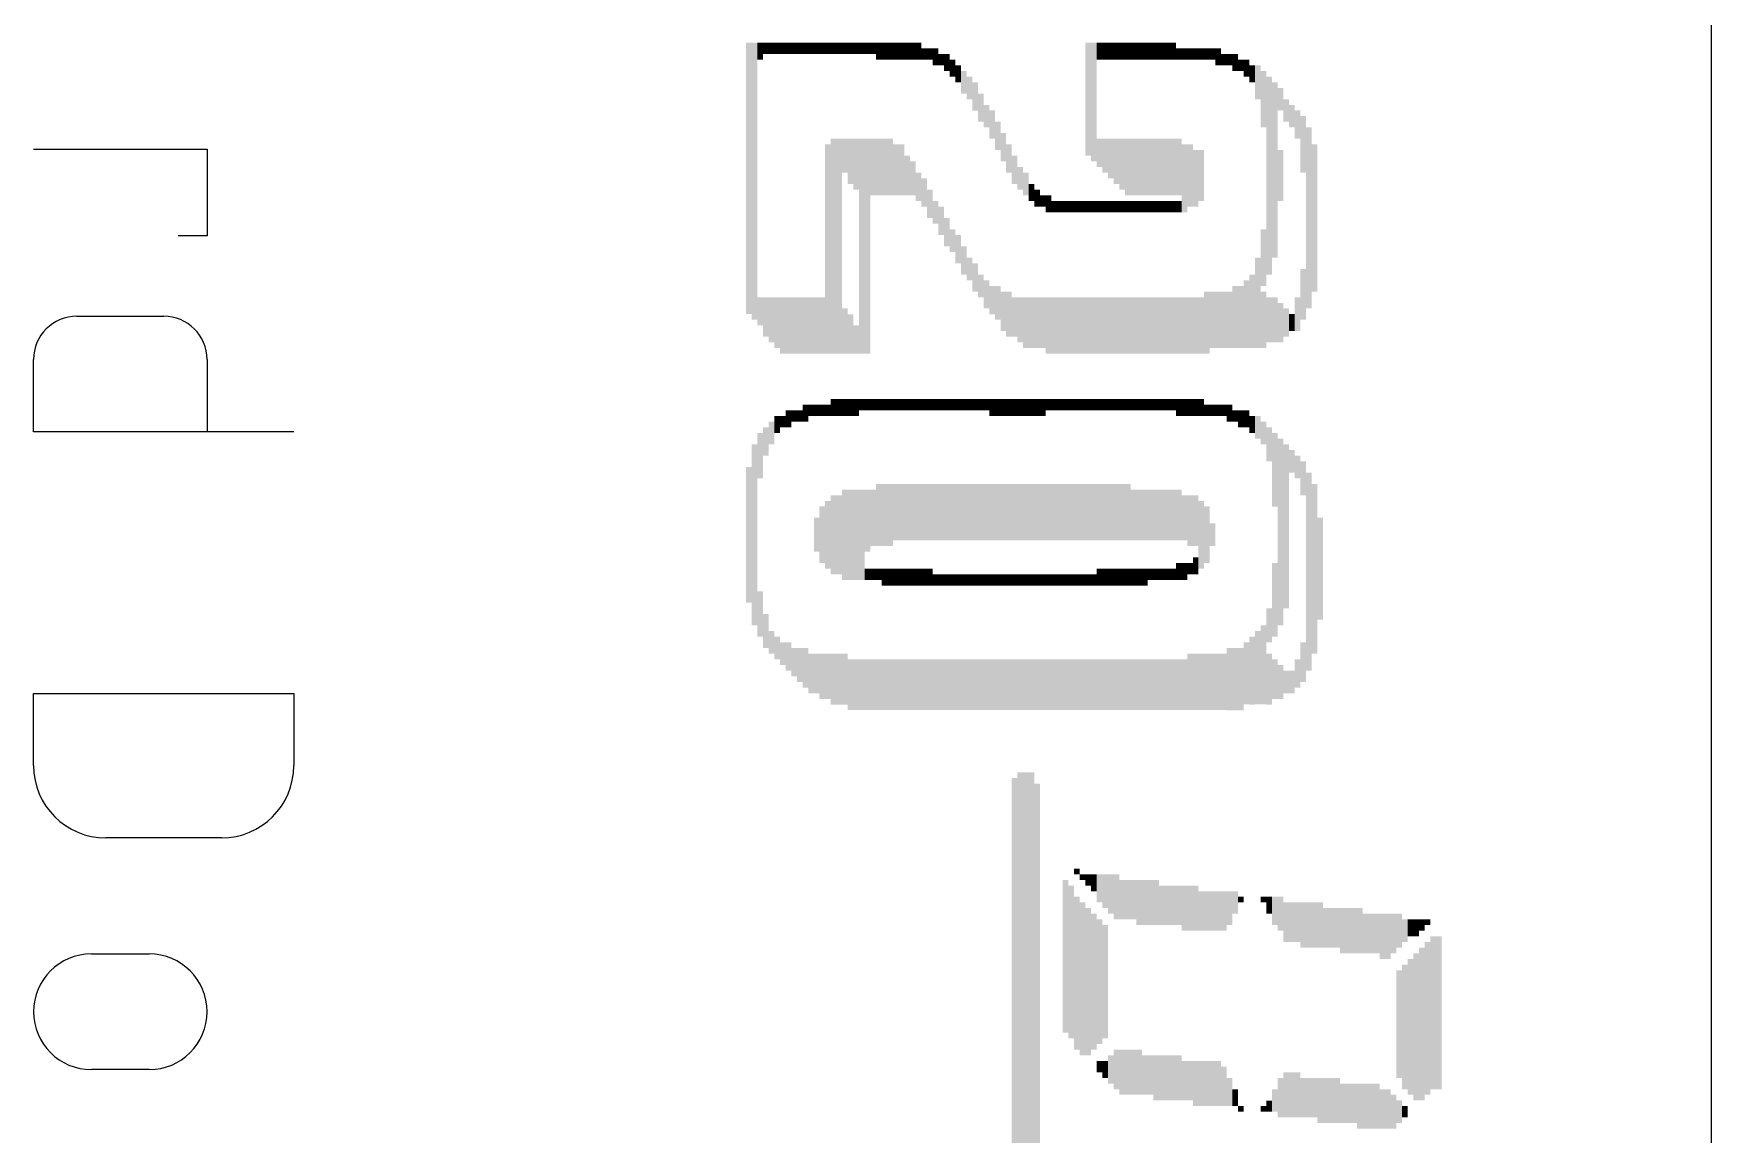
# Model space of a CAD drawing. Extents: x -4.5 to 27.6, y 0 to 62.7.
# Drawn here: x 6.47 to 14, y 29.61 to 34.55 of the extents above; entities that cross this region are included whole.
import ezdxf

# ---------------------------------------------------------------- set-up
doc = ezdxf.new("R2010")
doc.units = 0
doc.layers.add('20', color=30, linetype='CONTINUOUS')
doc.layers.add('21', color=253, linetype='CONTINUOUS')

# ---------------------------------------------------------------- blocks, each defined once
blk = doc.blocks.new('RECT')
blk.add_solid([(-0.5, -0.5), (0.5, -0.5), (-0.5, 0.5), (0.5, 0.5)])

msp = doc.modelspace()

# ---------------------------------------------------------------- linework, layer by layer
at = {"layer": '20'}
msp.add_line((14, 0), (14, 53), dxfattribs=at)
at = {"layer": '21'}
for p, q in [((6.4658, 34.0335), (7.2447, 34.0335)), ((7.2447, 34.0335), (7.2447, 33.6441)), ((7.2447, 33.6441), (7.1149, 33.6441)), ((6.6605, 33.2841), (7.05, 33.2841)), ((6.4658, 32.7648), (6.4658, 33.0893)), ((7.2447, 33.0893), (7.2447, 32.7648)), ((7.6342, 32.7648), (6.4658, 32.7648)), ((6.4658, 31.5905), (7.6342, 31.5905)), ((6.4658, 31.2659), (6.4658, 31.5905)), ((7.6342, 31.5905), (7.6342, 31.2659)), ((7.3096, 30.9414), (6.7904, 30.9414)), ((6.7254, 30.4207), (6.9851, 30.4207)), ((6.9851, 29.9014), (6.7254, 29.9014))]:
    msp.add_line(p, q, dxfattribs=at)
for centre, radius, start, end in [((6.6605, 33.0893), 0.1947, 90, 180), ((7.05, 33.0893), 0.1947, 0, 90), ((6.7904, 31.2659), 0.3246, 180, 270), ((7.3096, 31.2659), 0.3246, 270, 0), ((6.7254, 30.161), 0.2596, 90, 270), ((6.9851, 30.161), 0.2596, 270, 90)]:
    msp.add_arc(centre, radius, start, end, dxfattribs=at)

# ---------------------------------------------------------------- block references
at = {"layer": '21', "yscale": 0.0254, "rotation": 270}
for p, xscale in [((9.6774, 33.9027), 1.2192), ((9.7028, 33.8899), 1.2446), ((9.7282, 34.4742), 0.0762), ((9.7536, 34.4869), 0.0508), ((9.779, 34.4869), 0.0508), ((9.8044, 34.4869), 0.0508), ((9.8298, 34.4869), 0.0508), ((9.8552, 34.4869), 0.0508), ((9.8806, 34.4869), 0.0508), ((9.906, 34.4869), 0.0508), ((9.9314, 34.4869), 0.0508), ((9.9568, 34.4869), 0.0508), ((9.9822, 34.4869), 0.0508), ((10.0076, 34.4869), 0.0508), ((10.033, 34.4869), 0.0508), ((10.0584, 34.4869), 0.0508), ((10.0838, 34.4869), 0.0508), ((10.1092, 34.4869), 0.0508), ((10.1346, 34.4869), 0.0508), ((10.16, 34.4869), 0.0508), ((10.1854, 34.4869), 0.0508), ((10.2108, 34.4869), 0.0508), ((10.2362, 34.4869), 0.0508), ((10.2616, 34.4742), 0.0762), ((10.287, 34.4742), 0.0762), ((10.3124, 34.4742), 0.0762), ((10.3378, 34.4742), 0.0762), ((10.3632, 34.4742), 0.0762), ((10.3886, 34.4742), 0.0762), ((10.414, 34.4742), 0.0762), ((10.4394, 34.4742), 0.0762), ((11.2014, 34.2583), 0.508), ((11.2268, 34.2456), 0.5334), ((11.2522, 34.4742), 0.0762), ((11.2776, 34.4742), 0.0762), ((11.303, 34.4742), 0.0762), ((11.3284, 34.4742), 0.0762), ((11.3538, 34.4742), 0.0762), ((11.3792, 34.4742), 0.0762), ((11.4046, 34.4742), 0.0762), ((11.43, 34.4742), 0.0762), ((11.4554, 34.4742), 0.0762), ((11.4808, 34.4742), 0.0762), ((11.5062, 34.4742), 0.0762), ((11.5316, 34.4742), 0.0762), ((11.557, 34.4742), 0.0762), ((11.5824, 34.4742), 0.0762), ((10.4648, 34.4614), 0.0508), ((10.4902, 34.4614), 0.0508), ((10.5156, 34.4488), 0.0762), ((10.541, 34.4361), 0.0508), ((10.5664, 34.4233), 0.0762), ((10.5918, 34.398), 0.0762), ((11.6078, 34.4614), 0.0508), ((11.6332, 34.4614), 0.0508), ((11.6586, 34.4614), 0.0508), ((11.684, 34.4614), 0.0508), ((11.7094, 34.4614), 0.0508), ((11.7348, 34.4614), 0.0508), ((11.7602, 34.4614), 0.0508), ((11.7856, 34.4488), 0.0762), ((11.811, 34.4361), 0.0508), ((11.8364, 34.4361), 0.0508), ((11.8618, 34.4233), 0.0762), ((11.8872, 34.4107), 0.0508), ((11.9126, 34.398), 0.0762), ((10.6172, 34.3726), 0.0762), ((10.6426, 34.3345), 0.1016), ((10.668, 34.309), 0.1016), ((11.938, 34.3726), 0.0762), ((11.9634, 34.3345), 0.1524), ((11.9888, 34.2583), 0.254), ((12.0142, 33.9154), 0.889), ((10.6934, 34.2709), 0.127), ((10.7188, 34.2202), 0.127), ((12.0396, 33.9408), 0.7874), ((12.065, 34.2583), 0.1016), ((10.7442, 34.1821), 0.1016), ((10.7696, 34.144), 0.127), ((12.0904, 34.2075), 0.1016), ((12.1158, 34.1821), 0.1016), ((12.1412, 34.144), 0.127), ((10.795, 34.0932), 0.127), ((12.1666, 34.0551), 0.254), ((12.192, 33.7249), 0.8128), ((10.033, 33.5851), 0.9398), ((10.0584, 33.5979), 0.9652), ((10.0838, 33.5979), 0.9652), ((10.1092, 34.0042), 0.1524), ((10.1346, 33.9789), 0.2032), ((10.16, 33.9661), 0.2286), ((10.1854, 33.5979), 0.9652), ((10.2108, 33.5979), 0.9652), ((10.2362, 33.9535), 0.254), ((10.2616, 33.9535), 0.254), ((10.287, 33.9535), 0.254), ((10.3124, 33.9535), 0.254), ((10.3378, 33.9408), 0.2286), ((10.3632, 33.9408), 0.2286), ((10.8204, 34.0423), 0.127), ((10.8458, 33.9916), 0.127), ((11.2522, 34.017), 0.127), ((11.2776, 34.0042), 0.1524), ((11.303, 33.9916), 0.1778), ((11.3284, 33.9789), 0.2032), ((11.3538, 33.9661), 0.2286), ((11.3792, 33.9535), 0.254), ((11.4046, 33.9535), 0.254), ((11.43, 33.9535), 0.254), ((11.4554, 33.9535), 0.254), ((11.4808, 33.9535), 0.254), ((11.5062, 33.9535), 0.254), ((11.5316, 33.9535), 0.254), ((11.557, 33.9535), 0.254), ((11.5824, 33.9535), 0.254), ((11.6078, 33.9535), 0.254), ((11.6332, 33.9027), 0.3048), ((11.6586, 33.9154), 0.2794), ((12.2174, 33.7249), 0.6604), ((10.3886, 33.9154), 0.1778), ((10.8712, 33.9408), 0.127), ((11.684, 33.9027), 0.254), ((11.7094, 33.9154), 0.2286), ((12.065, 33.9154), 0.2286), ((10.414, 33.9027), 0.1524), ((10.4394, 33.8646), 0.127), ((10.8966, 33.9027), 0.1016), ((10.922, 33.8773), 0.1016), ((10.4648, 33.8392), 0.127), ((10.4902, 33.7884), 0.127), ((10.9474, 33.8392), 0.0762), ((10.9728, 33.8137), 0.0762), ((10.5156, 33.7503), 0.1016), ((10.541, 33.7122), 0.127), ((10.9982, 33.8011), 0.0508), ((11.0236, 33.7884), 0.0762), ((11.049, 33.7756), 0.0508), ((11.0744, 33.7756), 0.0508), ((11.0998, 33.7756), 0.0508), ((11.1252, 33.7756), 0.0508), ((11.1506, 33.7756), 0.0508), ((11.176, 33.7756), 0.0508), ((11.2014, 33.7756), 0.0508), ((11.2268, 33.7756), 0.0508), ((11.2522, 33.7756), 0.0508), ((11.2776, 33.7756), 0.0508), ((11.303, 33.7756), 0.0508), ((11.3284, 33.7756), 0.0508), ((11.3538, 33.7756), 0.0508), ((11.3792, 33.7756), 0.0508), ((11.4046, 33.7756), 0.0508), ((11.43, 33.7756), 0.0508), ((11.4554, 33.7756), 0.0508), ((11.4808, 33.7756), 0.0508), ((11.5062, 33.7756), 0.0508), ((11.5316, 33.7756), 0.0508), ((11.557, 33.7756), 0.0508), ((11.5824, 33.7756), 0.0508), ((11.6078, 33.7756), 0.0508), ((10.5664, 33.6613), 0.127), ((10.5918, 33.6232), 0.1016), ((10.6172, 33.5851), 0.127), ((11.9888, 33.547), 0.254), ((10.6426, 33.5344), 0.127), ((10.668, 33.4963), 0.1016), ((11.9634, 33.3439), 0.4064), ((10.6934, 33.4582), 0.127), ((10.7188, 33.4201), 0.1016), ((11.938, 33.3058), 0.3302), ((12.1666, 33.382), 0.2286), ((10.7442, 33.382), 0.127), ((10.7696, 33.3565), 0.127), ((10.795, 33.3439), 0.1524), ((10.8204, 33.3058), 0.1778), ((10.8458, 33.2931), 0.2032), ((11.7348, 33.255), 0.2794), ((11.7602, 33.2677), 0.254), ((11.7856, 33.2677), 0.254), ((11.811, 33.2677), 0.254), ((11.8364, 33.2677), 0.254), ((11.8618, 33.2803), 0.2794), ((11.8872, 33.2803), 0.2794), ((11.9126, 33.2931), 0.3048), ((11.9888, 33.2677), 0.254), ((9.7282, 33.3058), 0.127), ((9.7536, 33.2803), 0.1778), ((9.779, 33.2677), 0.2032), ((9.8044, 33.255), 0.2286), ((9.8298, 33.2422), 0.254), ((9.8552, 33.2422), 0.254), ((9.8806, 33.2422), 0.254), ((9.906, 33.2422), 0.254), ((9.9314, 33.2422), 0.254), ((9.9568, 33.2422), 0.254), ((9.9822, 33.2422), 0.254), ((10.0076, 33.2422), 0.254), ((10.1092, 33.2169), 0.2032), ((10.8712, 33.2803), 0.1778), ((10.8966, 33.2677), 0.2032), ((10.922, 33.255), 0.2286), ((10.9474, 33.255), 0.2286), ((10.9728, 33.255), 0.2286), ((10.9982, 33.255), 0.2286), ((11.0236, 33.2422), 0.254), ((11.049, 33.2422), 0.254), ((11.0744, 33.2422), 0.254), ((11.0998, 33.2422), 0.254), ((11.1252, 33.2422), 0.254), ((11.1506, 33.2422), 0.254), ((11.176, 33.2422), 0.254), ((11.2014, 33.2422), 0.254), ((11.2268, 33.2422), 0.254), ((11.2522, 33.2422), 0.254), ((11.2776, 33.2422), 0.254), ((11.303, 33.2422), 0.254), ((11.3284, 33.2422), 0.254), ((11.3538, 33.2422), 0.254), ((11.3792, 33.2422), 0.254), ((11.4046, 33.2422), 0.254), ((11.43, 33.2422), 0.254), ((11.4554, 33.2422), 0.254), ((11.4808, 33.2422), 0.254), ((11.5062, 33.2422), 0.254), ((11.5316, 33.2422), 0.254), ((11.557, 33.2422), 0.254), ((11.5824, 33.2422), 0.254), ((11.6078, 33.2422), 0.254), ((11.6332, 33.2422), 0.254), ((11.6586, 33.2422), 0.254), ((11.684, 33.2422), 0.254), ((11.7094, 33.2422), 0.254), ((12.0142, 33.2677), 0.2032), ((12.0396, 33.2677), 0.2032), ((12.065, 33.255), 0.1778), ((12.0904, 33.255), 0.127), ((12.1412, 33.2931), 0.1524), ((10.1346, 33.2041), 0.1778), ((10.16, 33.1788), 0.127), ((12.1158, 33.255), 0.0762), ((9.8552, 32.8231), 0.0762), ((9.8806, 32.8359), 0.0508), ((9.906, 32.8359), 0.0508), ((9.9314, 32.8486), 0.0762), ((9.9568, 32.8612), 0.0508), ((9.9822, 32.8612), 0.0508), ((10.0076, 32.8612), 0.0508), ((10.033, 32.8612), 0.0508), ((10.0584, 32.874), 0.0762), ((10.0838, 32.874), 0.0762), ((10.1092, 32.874), 0.0762), ((10.1346, 32.874), 0.0762), ((10.16, 32.874), 0.0762), ((10.1854, 32.8867), 0.0508), ((10.2108, 32.8867), 0.0508), ((10.2362, 32.8867), 0.0508), ((10.2616, 32.8867), 0.0508), ((10.287, 32.8867), 0.0508), ((10.3124, 32.8867), 0.0508), ((10.3378, 32.8867), 0.0508), ((10.3632, 32.8867), 0.0508), ((10.3886, 32.8867), 0.0508), ((10.414, 32.8867), 0.0508), ((10.4394, 32.8867), 0.0508), ((10.4648, 32.8867), 0.0508), ((10.4902, 32.8867), 0.0508), ((10.5156, 32.8867), 0.0508), ((10.541, 32.8867), 0.0508), ((10.5664, 32.8867), 0.0508), ((10.5918, 32.8867), 0.0508), ((10.6172, 32.8867), 0.0508), ((10.6426, 32.8867), 0.0508), ((10.668, 32.8867), 0.0508), ((10.6934, 32.8867), 0.0508), ((10.7188, 32.8867), 0.0508), ((10.7442, 32.8867), 0.0508), ((10.7696, 32.874), 0.0762), ((10.795, 32.874), 0.0762), ((10.8204, 32.874), 0.0762), ((10.8458, 32.874), 0.0762), ((10.8712, 32.874), 0.0762), ((10.8966, 32.874), 0.0762), ((10.922, 32.874), 0.0762), ((10.9474, 32.874), 0.0762), ((10.9728, 32.874), 0.0762), ((10.9982, 32.874), 0.0762), ((11.0236, 32.8867), 0.0508), ((11.049, 32.8867), 0.0508), ((11.0744, 32.8867), 0.0508), ((11.0998, 32.8867), 0.0508), ((11.1252, 32.8867), 0.0508), ((11.1506, 32.8867), 0.0508), ((11.176, 32.8867), 0.0508), ((11.2014, 32.8867), 0.0508), ((11.2268, 32.8867), 0.0508), ((11.2522, 32.8867), 0.0508), ((11.2776, 32.8867), 0.0508), ((11.303, 32.8867), 0.0508), ((11.3284, 32.8867), 0.0508), ((11.3538, 32.8867), 0.0508), ((11.3792, 32.8867), 0.0508), ((11.4046, 32.8867), 0.0508), ((11.43, 32.8867), 0.0508), ((11.4554, 32.8867), 0.0508), ((11.4808, 32.8867), 0.0508), ((11.5062, 32.8867), 0.0508), ((11.5316, 32.8867), 0.0508), ((11.557, 32.8867), 0.0508), ((11.5824, 32.8867), 0.0508), ((11.6078, 32.874), 0.0762), ((11.6332, 32.874), 0.0762), ((11.6586, 32.874), 0.0762), ((11.684, 32.874), 0.0762), ((11.7094, 32.874), 0.0762), ((11.7348, 32.8612), 0.0508), ((11.7602, 32.8612), 0.0508), ((11.7856, 32.8612), 0.0508), ((11.811, 32.8612), 0.0508), ((11.8364, 32.8486), 0.0762), ((11.8618, 32.8359), 0.0508), ((11.8872, 32.8231), 0.0762), ((11.9126, 32.8231), 0.0762), ((9.7536, 32.7216), 0.127), ((9.779, 32.7597), 0.1016), ((9.8044, 32.7978), 0.0762), ((9.8298, 32.8105), 0.0508), ((11.938, 32.7978), 0.0762), ((11.9634, 32.785), 0.1016), ((11.9888, 32.7597), 0.1016), ((12.0142, 32.7088), 0.1524), ((9.7028, 32.3025), 0.8128), ((9.7282, 32.6581), 0.2032), ((12.0396, 32.5945), 0.3302), ((12.065, 32.3152), 0.8382), ((12.0904, 32.3406), 0.7366), ((12.1158, 32.6326), 0.1016), ((12.1412, 32.6073), 0.1016), ((12.1666, 32.5564), 0.1524), ((9.6774, 32.3025), 0.6096), ((12.192, 32.1374), 0.889), ((10.0584, 32.3025), 0.3556), ((10.0838, 32.3025), 0.3556), ((10.1092, 32.3025), 0.4064), ((10.1346, 32.3025), 0.4064), ((10.16, 32.3025), 0.4064), ((10.1854, 32.3025), 0.4064), ((10.2108, 32.3659), 0.2794), ((10.2362, 32.3787), 0.254), ((10.2616, 32.3914), 0.2794), ((10.287, 32.3914), 0.2794), ((10.3124, 32.3914), 0.2794), ((10.3378, 32.404), 0.254), ((10.3632, 32.404), 0.254), ((10.3886, 32.404), 0.254), ((10.414, 32.404), 0.254), ((10.4394, 32.404), 0.254), ((10.4648, 32.404), 0.254), ((10.4902, 32.404), 0.254), ((10.5156, 32.404), 0.254), ((10.541, 32.404), 0.254), ((10.5664, 32.404), 0.254), ((10.5918, 32.404), 0.254), ((10.6172, 32.404), 0.254), ((10.6426, 32.404), 0.254), ((10.668, 32.404), 0.254), ((10.6934, 32.404), 0.254), ((10.7188, 32.404), 0.254), ((10.7442, 32.404), 0.254), ((10.7696, 32.404), 0.254), ((10.795, 32.404), 0.254), ((10.8204, 32.404), 0.254), ((10.8458, 32.404), 0.254), ((10.8712, 32.404), 0.254), ((10.8966, 32.404), 0.254), ((10.922, 32.404), 0.254), ((10.9474, 32.404), 0.254), ((10.9728, 32.404), 0.254), ((10.9982, 32.404), 0.254), ((11.0236, 32.404), 0.254), ((11.049, 32.404), 0.254), ((11.0744, 32.404), 0.254), ((11.0998, 32.404), 0.254), ((11.1252, 32.404), 0.254), ((11.1506, 32.404), 0.254), ((11.176, 32.404), 0.254), ((11.2014, 32.404), 0.254), ((11.2268, 32.404), 0.254), ((11.2522, 32.404), 0.254), ((11.2776, 32.404), 0.254), ((11.303, 32.404), 0.254), ((11.3284, 32.404), 0.254), ((11.3538, 32.404), 0.254), ((11.3792, 32.404), 0.254), ((11.4046, 32.3914), 0.2286), ((11.43, 32.3914), 0.2286), ((11.4554, 32.3914), 0.2286), ((11.4808, 32.3914), 0.2286), ((11.5062, 32.3914), 0.2286), ((11.5316, 32.3914), 0.2286), ((11.557, 32.3914), 0.2286), ((11.5824, 32.3914), 0.2286), ((11.6078, 32.3914), 0.2286), ((11.6332, 32.3787), 0.2032), ((11.6586, 32.3659), 0.2286), ((11.684, 32.3659), 0.2286), ((12.2174, 32.1501), 0.762), ((10.0076, 32.3025), 0.254), ((10.033, 32.3025), 0.3048), ((11.7094, 32.3025), 0.3048), ((11.7348, 32.3025), 0.254), ((9.9822, 32.3025), 0.1524), ((11.7602, 32.3025), 0.1016), ((12.2428, 32.1501), 0.4572), ((11.6078, 32.1374), 0.0762), ((11.6332, 32.1374), 0.0762), ((11.6586, 32.1501), 0.0508), ((11.684, 32.1628), 0.0762), ((12.0396, 32.0104), 0.3302), ((10.2108, 32.1247), 0.0508), ((10.2362, 32.1247), 0.0508), ((10.2616, 32.1247), 0.0508), ((10.287, 32.112), 0.0762), ((10.3124, 32.112), 0.0762), ((10.3378, 32.112), 0.0762), ((10.3632, 32.112), 0.0762), ((10.3886, 32.112), 0.0762), ((10.414, 32.112), 0.0762), ((10.4394, 32.112), 0.0762), ((10.4648, 32.112), 0.0762), ((10.4902, 32.112), 0.0762), ((10.5156, 32.0993), 0.0508), ((10.541, 32.0993), 0.0508), ((10.5664, 32.0993), 0.0508), ((10.5918, 32.0993), 0.0508), ((10.6172, 32.0993), 0.0508), ((10.6426, 32.0993), 0.0508), ((10.668, 32.0993), 0.0508), ((10.6934, 32.0993), 0.0508), ((10.7188, 32.0993), 0.0508), ((10.7442, 32.0993), 0.0508), ((10.7696, 32.0993), 0.0508), ((10.795, 32.0993), 0.0508), ((10.8204, 32.0993), 0.0508), ((10.8458, 32.0993), 0.0508), ((10.8712, 32.0993), 0.0508), ((10.8966, 32.0993), 0.0508), ((10.922, 32.0993), 0.0508), ((10.9474, 32.0993), 0.0508), ((10.9728, 32.0993), 0.0508), ((10.9982, 32.0993), 0.0508), ((11.0236, 32.0993), 0.0508), ((11.049, 32.0993), 0.0508), ((11.0744, 32.0993), 0.0508), ((11.0998, 32.0993), 0.0508), ((11.1252, 32.0993), 0.0508), ((11.1506, 32.0993), 0.0508), ((11.176, 32.0993), 0.0508), ((11.2014, 32.0993), 0.0508), ((11.2268, 32.0993), 0.0508), ((11.2522, 32.112), 0.0762), ((11.2776, 32.112), 0.0762), ((11.303, 32.112), 0.0762), ((11.3284, 32.112), 0.0762), ((11.3538, 32.112), 0.0762), ((11.3792, 32.112), 0.0762), ((11.4046, 32.112), 0.0762), ((11.43, 32.112), 0.0762), ((11.4554, 32.112), 0.0762), ((11.4808, 32.1247), 0.0508), ((11.5062, 32.1247), 0.0508), ((11.5316, 32.1247), 0.0508), ((11.557, 32.1247), 0.0508), ((11.5824, 32.1247), 0.0508), ((9.7282, 31.9469), 0.2032), ((9.7536, 31.8707), 0.1524), ((12.0142, 31.8961), 0.1524), ((9.779, 31.8199), 0.1016), ((11.9634, 31.7056), 0.3302), ((11.9888, 31.7183), 0.3556), ((9.8044, 31.7945), 0.1016), ((9.8298, 31.7691), 0.1016), ((9.8552, 31.7564), 0.127), ((9.8806, 31.7309), 0.127), ((9.906, 31.7183), 0.1524), ((9.9314, 31.7056), 0.1778), ((11.8364, 31.6547), 0.2794), ((11.8618, 31.6547), 0.2794), ((11.8872, 31.6547), 0.2794), ((11.9126, 31.6802), 0.2794), ((11.938, 31.6928), 0.3048), ((12.1666, 31.7309), 0.1778), ((9.9568, 31.6802), 0.1778), ((9.9822, 31.6802), 0.1778), ((10.0076, 31.6675), 0.2032), ((10.033, 31.6675), 0.2032), ((10.0584, 31.6547), 0.2286), ((10.0838, 31.6547), 0.2286), ((10.1092, 31.6547), 0.2286), ((10.1346, 31.6294), 0.2286), ((10.16, 31.6294), 0.2286), ((10.1854, 31.6294), 0.2286), ((10.2108, 31.6294), 0.2286), ((10.2362, 31.6294), 0.2286), ((10.2616, 31.6294), 0.2286), ((10.287, 31.6294), 0.2286), ((10.3124, 31.6294), 0.2286), ((10.3378, 31.6294), 0.2286), ((10.3632, 31.6294), 0.2286), ((10.3886, 31.6294), 0.2286), ((10.414, 31.6294), 0.2286), ((10.4394, 31.6294), 0.2286), ((10.4648, 31.6294), 0.2286), ((10.4902, 31.6294), 0.2286), ((10.5156, 31.6294), 0.2286), ((10.541, 31.6294), 0.2286), ((10.5664, 31.6294), 0.2286), ((10.5918, 31.6294), 0.2286), ((10.6172, 31.6294), 0.2286), ((10.6426, 31.6294), 0.2286), ((10.668, 31.6294), 0.2286), ((10.6934, 31.6294), 0.2286), ((10.7188, 31.6294), 0.2286), ((10.7442, 31.6294), 0.2286), ((10.7696, 31.6294), 0.2286), ((10.795, 31.6294), 0.2286), ((10.8204, 31.6294), 0.2286), ((10.8458, 31.6294), 0.2286), ((10.8712, 31.6294), 0.2286), ((10.8966, 31.6294), 0.2286), ((10.922, 31.6294), 0.2286), ((10.9474, 31.6294), 0.2286), ((10.9728, 31.6294), 0.2286), ((10.9982, 31.6294), 0.2286), ((11.0236, 31.6294), 0.2286), ((11.049, 31.6294), 0.2286), ((11.0744, 31.6294), 0.2286), ((11.0998, 31.6294), 0.2286), ((11.1252, 31.6294), 0.2286), ((11.1506, 31.6294), 0.2286), ((11.176, 31.6294), 0.2286), ((11.2014, 31.6294), 0.2286), ((11.2268, 31.6294), 0.2286), ((11.2522, 31.6294), 0.2286), ((11.2776, 31.6294), 0.2286), ((11.303, 31.6294), 0.2286), ((11.3284, 31.6294), 0.2286), ((11.3538, 31.6294), 0.2286), ((11.3792, 31.6294), 0.2286), ((11.4046, 31.6294), 0.2286), ((11.43, 31.6294), 0.2286), ((11.4554, 31.6294), 0.2286), ((11.4808, 31.6294), 0.2286), ((11.5062, 31.6294), 0.2286), ((11.5316, 31.6294), 0.2286), ((11.557, 31.6294), 0.2286), ((11.5824, 31.6294), 0.2286), ((11.6078, 31.6294), 0.2286), ((11.6332, 31.6294), 0.2286), ((11.6586, 31.6421), 0.254), ((11.684, 31.6421), 0.254), ((11.7094, 31.6421), 0.254), ((11.7348, 31.6421), 0.254), ((11.7602, 31.6421), 0.254), ((11.7856, 31.6421), 0.254), ((11.811, 31.6421), 0.254), ((12.0142, 31.6547), 0.2286), ((12.0396, 31.6547), 0.1778), ((12.1412, 31.6802), 0.127), ((12.065, 31.6421), 0.1524), ((12.0904, 31.6421), 0.1016), ((12.1158, 31.6421), 0.1016), ((10.8712, 25.5334), 11.3538), ((10.8966, 25.508), 11.4554), ((10.922, 25.4825), 11.5062), ((10.9474, 25.5206), 11.43), ((10.9728, 25.5334), 11.303), ((11.0998, 30.4102), 0.6858), ((11.1506, 30.7912), 0.0254), ((11.176, 30.7658), 0.0254), ((11.2014, 30.7531), 0.0508), ((11.2268, 30.7404), 0.0762), ((11.2522, 30.715), 0.127), ((11.2776, 30.7023), 0.1524), ((11.303, 30.6896), 0.1778), ((11.3284, 30.6769), 0.2032), ((11.3538, 30.6642), 0.1778), ((11.3792, 30.6642), 0.1778), ((11.4046, 30.6642), 0.1778), ((11.43, 30.6515), 0.2032), ((11.4554, 30.6515), 0.2032), ((11.4808, 30.6515), 0.2032), ((11.5062, 30.6515), 0.2032), ((11.1252, 30.3848), 0.6858), ((11.1506, 30.334), 0.6858), ((11.5316, 30.6388), 0.1778), ((11.557, 30.6388), 0.1778), ((11.5824, 30.6388), 0.1778), ((11.6078, 30.6388), 0.1778), ((11.6332, 30.6261), 0.2032), ((11.6586, 30.6261), 0.2032), ((11.684, 30.6261), 0.2032), ((11.7094, 30.6134), 0.1778), ((11.7348, 30.6134), 0.1778), ((11.7602, 30.6134), 0.1778), ((11.7856, 30.6134), 0.1778), ((11.811, 30.6134), 0.1778), ((11.8364, 30.6261), 0.1524), ((11.8618, 30.6515), 0.1016), ((11.8872, 30.6642), 0.0254), ((11.9888, 30.6642), 0.0254), ((12.0142, 30.6388), 0.0762), ((12.0396, 30.6134), 0.127), ((12.065, 30.6007), 0.1524), ((11.176, 30.3086), 0.6858), ((11.2014, 30.2959), 0.6604), ((11.2268, 30.2959), 0.6096), ((12.0904, 30.5626), 0.1778), ((12.1158, 30.5626), 0.1778), ((12.1412, 30.5626), 0.1778), ((12.1666, 30.5499), 0.2032), ((12.192, 30.5499), 0.2032), ((12.2174, 30.5499), 0.2032), ((12.2428, 30.5499), 0.2032), ((12.2682, 30.5372), 0.1778), ((12.2936, 30.5372), 0.1778), ((12.319, 30.5372), 0.1778), ((12.3444, 30.5245), 0.2032), ((12.3698, 30.5245), 0.2032), ((12.3952, 30.5245), 0.2032), ((12.4206, 30.5245), 0.2032), ((12.446, 30.5118), 0.1778), ((12.4714, 30.5118), 0.1778), ((12.4968, 30.5118), 0.1778), ((12.5222, 30.4991), 0.2032), ((12.5476, 30.4991), 0.2032), ((12.573, 30.5118), 0.1778), ((12.5984, 30.5245), 0.1524), ((11.2522, 30.2959), 0.5588), ((11.2776, 30.2959), 0.508), ((12.6238, 30.5245), 0.1016), ((12.6492, 30.5372), 0.0762), ((12.6746, 30.5372), 0.0762), ((12.7, 30.5499), 0.0508), ((12.7254, 30.5626), 0.0254), ((12.7, 30.1054), 0.6858), ((12.7254, 30.1308), 0.6858), ((12.7508, 30.1562), 0.6858), ((12.7762, 30.1562), 0.6858), ((12.6238, 30.0927), 0.5588), ((12.6492, 30.0927), 0.6096), ((12.6746, 30.0927), 0.6604), ((12.5984, 30.1054), 0.4826), ((11.3284, 29.9022), 0.1778), ((11.3538, 29.8895), 0.2032), ((11.3792, 29.8895), 0.2032), ((11.4046, 29.8895), 0.2032), ((11.43, 29.8895), 0.2032), ((11.2522, 29.9149), 0.0508), ((11.2776, 29.9022), 0.0762), ((11.303, 29.9022), 0.127), ((11.4554, 29.8768), 0.1778), ((11.4808, 29.8768), 0.1778), ((11.5062, 29.8641), 0.2032), ((11.5316, 29.8641), 0.2032), ((11.557, 29.8641), 0.2032), ((11.5824, 29.8641), 0.2032), ((11.6078, 29.8641), 0.2032), ((11.6332, 29.8514), 0.1778), ((11.6586, 29.8514), 0.1778), ((11.684, 29.8387), 0.2032), ((11.7094, 29.8387), 0.2032), ((11.7348, 29.8387), 0.2032), ((11.7602, 29.8387), 0.2032), ((11.7856, 29.8387), 0.2032), ((11.811, 29.826), 0.1778), ((11.8364, 29.8006), 0.127), ((12.065, 29.7752), 0.1778), ((12.0904, 29.7879), 0.2032), ((12.1158, 29.7879), 0.2032), ((12.1412, 29.7879), 0.2032), ((12.1666, 29.7752), 0.1778), ((12.192, 29.7752), 0.1778), ((12.2174, 29.7752), 0.1778), ((12.2428, 29.7625), 0.2032), ((12.2682, 29.7625), 0.2032), ((12.2936, 29.7625), 0.2032), ((12.319, 29.7625), 0.2032), ((12.3444, 29.7498), 0.1778), ((12.3698, 29.7498), 0.1778), ((12.3952, 29.7498), 0.1778), ((12.4206, 29.737), 0.2032), ((12.446, 29.737), 0.2032), ((12.4714, 29.737), 0.2032), ((12.4968, 29.737), 0.2032), ((11.8618, 29.7752), 0.0762), ((12.0142, 29.737), 0.0508), ((12.0396, 29.7625), 0.1016), ((12.5222, 29.7244), 0.1778), ((12.5476, 29.7244), 0.1778), ((12.573, 29.7117), 0.1524), ((12.5984, 29.7117), 0.1016), ((11.8872, 29.7244), 0.0254), ((11.9888, 29.7244), 0.0254), ((12.6238, 29.7117), 0.0508)]:
    msp.add_blockref('RECT', p, dxfattribs=dict(at, xscale=xscale))

doc.saveas('drawing.dxf')
